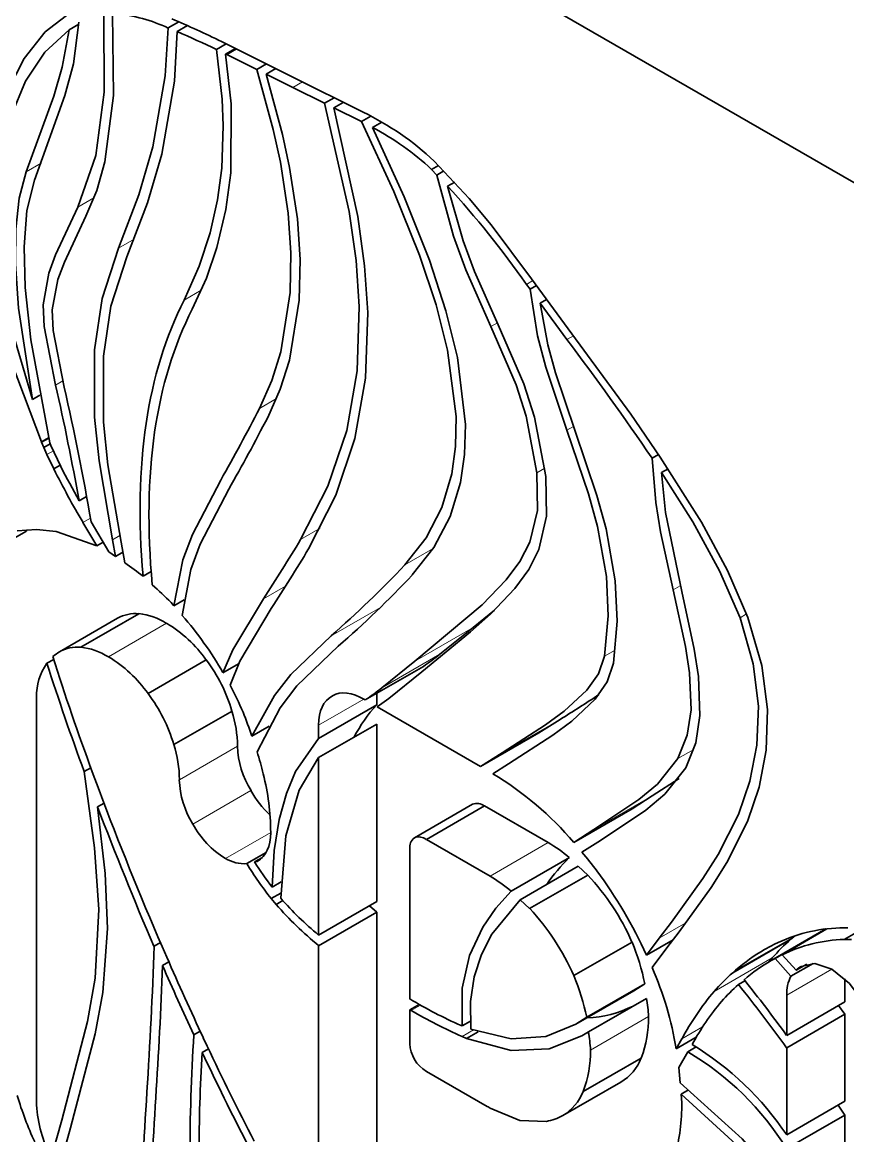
# Model space of a CAD drawing. Extents: x 291 to 834, y 188 to 661.
# Drawn here: x 697.22 to 702.24, y 633.16 to 639.94 of the extents above; entities that cross this region are included whole.
import ezdxf

# ---------------------------------------------------------------- set-up
doc = ezdxf.new("R2010")
doc.units = 0

msp = doc.modelspace()

# ---------------------------------------------------------------- linework, layer by layer
at = {"color": 7, "lineweight": 35}
msp.add_line((720.6531, 628.3508), (674.1538, 655.1972), dxfattribs=at)
at = {"color": 7, "lineweight": 35, "ltscale": 0.0017}
msp.add_line((697.5041, 639.8895), (697.563, 639.9235), dxfattribs=at)
at = {"color": 7, "lineweight": 35, "ltscale": 0.001861}
msp.add_line((698.1078, 639.9013), (698.1722, 639.9385), dxfattribs=at)
at = {"color": 7, "lineweight": 35, "ltscale": 0.001803}
msp.add_line((698.1626, 639.879), (698.225, 639.9151), dxfattribs=at)
at = {"color": 7, "lineweight": 35, "ltscale": 0.000537096}
msp.add_line((698.4515, 639.8089), (698.4321, 639.8182), dxfattribs=at)
at = {"color": 7, "lineweight": 35, "ltscale": 0.001712}
msp.add_line((698.4014, 639.7697), (698.4608, 639.804), dxfattribs=at)
at = {"color": 7, "lineweight": 35, "ltscale": 0.000120428}
msp.add_line((698.4557, 639.8064), (698.4513, 639.8082), dxfattribs=at)
at = {"color": 7, "lineweight": 35, "ltscale": 0.01135}
msp.add_line((698.8621, 639.6039), (698.4557, 639.8064), dxfattribs=at)
at = {"color": 7, "lineweight": 35, "ltscale": 0.001727}
msp.add_line((698.4562, 639.7423), (698.516, 639.7769), dxfattribs=at)
at = {"color": 7, "lineweight": 35, "ltscale": 0.001697}
msp.add_line((698.4633, 639.7399), (698.5221, 639.7739), dxfattribs=at)
at = {"color": 7, "lineweight": 35, "ltscale": 0.000188185}
msp.add_line((698.4562, 639.7423), (698.4633, 639.7399), dxfattribs=at)
at = {"color": 7, "lineweight": 35, "ltscale": 0.005094}
msp.add_line((698.4633, 639.7399), (698.6456, 639.6489), dxfattribs=at)
at = {"color": 7, "lineweight": 35, "ltscale": 0.00171}
msp.add_line((698.6456, 639.6489), (698.7049, 639.6831), dxfattribs=at)
at = {"color": 7, "lineweight": 35, "ltscale": 0.001706}
msp.add_line((698.7028, 639.6204), (698.7618, 639.6545), dxfattribs=at)
at = {"color": 7, "lineweight": 35, "ltscale": 0.004547}
msp.add_line((698.7028, 639.6204), (698.8655, 639.5392), dxfattribs=at)
at = {"color": 7, "lineweight": 35, "ltscale": 0.012052}
msp.add_line((699.2935, 639.3889), (698.8621, 639.6039), dxfattribs=at)
at = {"color": 7, "lineweight": 13, "ltscale": 0.001678}
msp.add_line((698.8655, 639.5392), (698.9236, 639.5728), dxfattribs=at)
at = {"color": 7, "lineweight": 35, "ltscale": 0.005392}
msp.add_line((698.8655, 639.5392), (699.0585, 639.443), dxfattribs=at)
at = {"color": 7, "lineweight": 35, "ltscale": 0.001662}
msp.add_line((699.0585, 639.443), (699.1161, 639.4762), dxfattribs=at)
at = {"color": 7, "lineweight": 35, "ltscale": 0.001668}
msp.add_line((699.1144, 639.4151), (699.1722, 639.4484), dxfattribs=at)
at = {"color": 7, "lineweight": 35, "ltscale": 0.004713}
msp.add_line((699.1144, 639.4151), (699.2831, 639.331), dxfattribs=at)
at = {"color": 7, "lineweight": 35, "ltscale": 0.001665}
msp.add_line((699.2831, 639.331), (699.3408, 639.3643), dxfattribs=at)
at = {"color": 7, "lineweight": 35, "ltscale": 0.001622}
msp.add_line((699.3495, 639.296), (699.4058, 639.3284), dxfattribs=at)
at = {"color": 7, "lineweight": 13, "ltscale": 0.002617}
msp.add_line((697.2433, 639.0248), (697.334, 639.0772), dxfattribs=at)
at = {"color": 7, "lineweight": 35, "ltscale": 0.001216}
msp.add_line((699.7084, 639.0402), (699.7505, 639.0645), dxfattribs=at)
at = {"color": 7, "lineweight": 35, "ltscale": 0.001186}
for p, q in [((699.7084, 639.0402), (699.7413, 639.006)), ((697.4139, 637.3167), (697.3936, 637.3596))]:
    msp.add_line(p, q, dxfattribs=at)
at = {"color": 7, "lineweight": 35, "ltscale": 0.001256}
msp.add_line((699.7413, 639.006), (699.7848, 639.0311), dxfattribs=at)
at = {"color": 7, "lineweight": 35, "ltscale": 0.001246}
msp.add_line((699.8065, 638.938), (699.8497, 638.9629), dxfattribs=at)
at = {"color": 7, "lineweight": 13, "ltscale": 0.002833}
msp.add_line((697.5576, 638.8097), (697.6557, 638.8663), dxfattribs=at)
at = {"color": 7, "lineweight": 13, "ltscale": 0.002747}
msp.add_line((697.8043, 638.5601), (697.8995, 638.615), dxfattribs=at)
at = {"color": 7, "lineweight": 13, "ltscale": 0.001127}
msp.add_line((700.2867, 638.3406), (700.3257, 638.3632), dxfattribs=at)
at = {"color": 7, "lineweight": 35, "ltscale": 0.000915885}
msp.add_line((700.2867, 638.3406), (700.3083, 638.3111), dxfattribs=at)
at = {"color": 7, "lineweight": 35, "ltscale": 0.00112}
for p, q in [((700.3083, 638.3111), (700.3472, 638.3335)), ((701.1083, 637.1965), (701.1472, 637.2189))]:
    msp.add_line(p, q, dxfattribs=at)
at = {"color": 7, "lineweight": 35, "ltscale": 0.010345}
msp.add_line((700.5627, 638.0405), (700.3179, 638.3741), dxfattribs=at)
at = {"color": 7, "lineweight": 13, "ltscale": 0.003014}
msp.add_line((698.2043, 638.2444), (698.3088, 638.3047), dxfattribs=at)
at = {"color": 7, "lineweight": 35, "ltscale": 0.001112}
msp.add_line((700.3702, 638.2269), (700.4087, 638.2491), dxfattribs=at)
at = {"color": 7, "lineweight": 35, "ltscale": 0.006857}
msp.add_line((700.3702, 638.2269), (700.5325, 638.0057), dxfattribs=at)
at = {"color": 7, "lineweight": 13, "ltscale": 0.001124}
msp.add_line((700.0706, 638.0833), (700.1096, 638.1057), dxfattribs=at)
at = {"color": 7, "lineweight": 13, "ltscale": 0.001135}
msp.add_line((700.5325, 638.0057), (700.5718, 638.0284), dxfattribs=at)
at = {"color": 7, "lineweight": 13, "ltscale": 0.001263}
msp.add_line((697.4226, 637.7278), (697.4664, 637.7531), dxfattribs=at)
at = {"color": 7, "lineweight": 35, "ltscale": 0.001285}
msp.add_line((697.283, 637.64), (697.3275, 637.6657), dxfattribs=at)
at = {"color": 7, "lineweight": 13, "ltscale": 0.002962}
msp.add_line((698.6628, 637.5859), (698.7654, 637.6452), dxfattribs=at)
at = {"color": 7, "lineweight": 13, "ltscale": 0.001165}
msp.add_line((700.5327, 637.4526), (700.5731, 637.4759), dxfattribs=at)
at = {"color": 7, "lineweight": 35, "ltscale": 0.001268}
msp.add_line((697.3365, 637.3815), (697.3804, 637.4068), dxfattribs=at)
at = {"color": 7, "lineweight": 35, "ltscale": 4.19825e-05}
msp.add_line((697.3365, 637.3815), (697.337, 637.3799), dxfattribs=at)
at = {"color": 7, "lineweight": 35, "ltscale": 0.001263}
msp.add_line((697.337, 637.3799), (697.3808, 637.4052), dxfattribs=at)
at = {"color": 7, "lineweight": 35, "ltscale": 0.000878665}
msp.add_line((697.337, 637.3799), (697.35, 637.3472), dxfattribs=at)
at = {"color": 7, "lineweight": 35, "ltscale": 0.000431543}
msp.add_line((697.3936, 637.3596), (697.3873, 637.3757), dxfattribs=at)
at = {"color": 7, "lineweight": 35, "ltscale": 0.00114}
msp.add_line((697.35, 637.3472), (697.3895, 637.3701), dxfattribs=at)
at = {"color": 7, "lineweight": 35, "ltscale": 0.001173}
msp.add_line((697.35, 637.3472), (697.37, 637.3047), dxfattribs=at)
at = {"color": 7, "lineweight": 13, "ltscale": 0.001125}
msp.add_line((697.37, 637.3047), (697.4089, 637.3273), dxfattribs=at)
at = {"color": 7, "lineweight": 35, "ltscale": 0.002323}
msp.add_line((697.4543, 637.233), (697.4139, 637.3167), dxfattribs=at)
at = {"color": 7, "lineweight": 35, "ltscale": 0.001139}
msp.add_line((701.0505, 637.2824), (701.09, 637.3052), dxfattribs=at)
at = {"color": 7, "lineweight": 35, "ltscale": 0.002428}
msp.add_line((697.37, 637.3047), (697.4122, 637.2173), dxfattribs=at)
at = {"color": 7, "lineweight": 35, "ltscale": 0.001119}
msp.add_line((697.4122, 637.2173), (697.4509, 637.2397), dxfattribs=at)
at = {"color": 7, "lineweight": 13, "ltscale": 0.00138}
msp.add_line((700.35, 637.1945), (700.3978, 637.2221), dxfattribs=at)
at = {"color": 7, "lineweight": 35, "ltscale": 0.001324}
msp.add_line((697.5652, 637.024), (697.6111, 637.0505), dxfattribs=at)
at = {"color": 7, "lineweight": 13, "ltscale": 0.001307}
msp.add_line((697.5892, 636.891), (697.6345, 636.9171), dxfattribs=at)
at = {"color": 7, "lineweight": 35, "ltscale": 0.010207}
for p, q in [((696.8885, 636.6333), (697.2421, 636.8375)), ((697.446, 636.1043), (697.7996, 636.3085)), ((697.985, 635.8504), (698.3386, 636.0546)), ((699.3062, 635.8116), (699.6597, 636.0157)), ((700.1935, 634.6477), (700.5471, 634.8519)), ((700.2482, 634.596), (700.6018, 634.8002)), ((700.3057, 634.5418), (700.6592, 634.746)), ((700.5865, 633.8375), (700.9401, 634.0417)), ((701.8689, 633.7703), (702.2225, 633.9745)), ((701.8689, 633.6943), (702.2225, 633.8985))]:
    msp.add_line(p, q, dxfattribs=at)
at = {"color": 7, "lineweight": 35, "ltscale": 0.000304293}
msp.add_line((697.2489, 636.8475), (697.2421, 636.8375), dxfattribs=at)
at = {"color": 7, "lineweight": 35, "ltscale": 0.00411}
msp.add_line((697.5892, 636.891), (697.6731, 636.7496), dxfattribs=at)
at = {"color": 7, "lineweight": 35, "ltscale": 0.005315}
msp.add_line((697.7466, 636.7128), (697.6382, 636.8957), dxfattribs=at)
at = {"color": 7, "lineweight": 13, "ltscale": 0.003437}
msp.add_line((698.913, 636.7875), (699.032, 636.8562), dxfattribs=at)
at = {"color": 7, "lineweight": 35, "ltscale": 0.001108}
for p, q in [((697.6731, 636.7496), (697.7115, 636.7717)), ((698.3135, 633.6668), (698.3519, 633.689))]:
    msp.add_line(p, q, dxfattribs=at)
at = {"color": 7, "lineweight": 13, "ltscale": 0.001298}
msp.add_line((697.7681, 636.7869), (697.813, 636.8129), dxfattribs=at)
at = {"color": 7, "lineweight": 35, "ltscale": 0.002581}
msp.add_line((697.7681, 636.7869), (697.7862, 636.6853), dxfattribs=at)
at = {"color": 7, "lineweight": 35, "ltscale": 0.003193}
msp.add_line((697.8434, 636.6456), (697.8209, 636.7713), dxfattribs=at)
at = {"color": 7, "lineweight": 35, "ltscale": 0.001205}
msp.add_line((697.7862, 636.6853), (697.7466, 636.7128), dxfattribs=at)
at = {"color": 7, "lineweight": 35, "ltscale": 0.001315}
msp.add_line((697.7862, 636.6853), (697.8317, 636.7116), dxfattribs=at)
at = {"color": 7, "lineweight": 13, "ltscale": 0.004954}
msp.add_line((699.5471, 636.6335), (699.7188, 636.7325), dxfattribs=at)
at = {"color": 7, "lineweight": 35, "ltscale": 0.001425}
msp.add_line((697.9543, 636.5644), (698.0037, 636.5929), dxfattribs=at)
at = {"color": 7, "lineweight": 13, "ltscale": 0.003887}
msp.add_line((698.6865, 636.4266), (698.8211, 636.5043), dxfattribs=at)
at = {"color": 7, "lineweight": 13, "ltscale": 0.001235}
msp.add_line((701.1788, 636.4821), (701.2216, 636.5068), dxfattribs=at)
at = {"color": 7, "lineweight": 35, "ltscale": 0.000631589}
msp.add_line((698.1418, 636.3848), (698.1252, 636.4039), dxfattribs=at)
at = {"color": 7, "lineweight": 35, "ltscale": 0.001838}
for p, q in [((698.1418, 636.3848), (698.2054, 636.4216)), ((702.1823, 633.3463), (702.2225, 633.2848))]:
    msp.add_line(p, q, dxfattribs=at)
at = {"color": 7, "lineweight": 13, "ltscale": 0.008636}
msp.add_line((699.0989, 636.2021), (699.398, 636.3748), dxfattribs=at)
at = {"color": 7, "lineweight": 35, "ltscale": 0.004187}
msp.add_line((700.092, 636.3571), (699.9615, 636.2521), dxfattribs=at)
at = {"color": 7, "lineweight": 35, "ltscale": 0.010206}
for p, q in [((697.5757, 636.132), (697.9293, 636.3362)), ((698.142, 635.5397), (698.4955, 635.7438)), ((700.0077, 635.4066), (700.3613, 635.6107)), ((699.6049, 634.9723), (699.9585, 635.1764)), ((699.6778, 634.9626), (700.0314, 635.1667)), ((699.0219, 634.316), (699.3754, 634.5202)), ((700.5749, 634.1339), (700.9284, 634.3381)), ((700.6526, 633.8801), (701.0061, 634.0842)), ((700.6628, 633.7914), (701.0164, 633.9955)), ((700.507, 633.2823), (700.8606, 633.4864)), ((701.8689, 633.1652), (702.2225, 633.3693)), ((701.8689, 633.0807), (702.2225, 633.2848))]:
    msp.add_line(p, q, dxfattribs=at)
at = {"color": 7, "lineweight": 13, "ltscale": 0.001156}
msp.add_line((701.5851, 636.3116), (701.6251, 636.3348), dxfattribs=at)
at = {"color": 7, "lineweight": 13, "ltscale": 0.010205}
for p, q in [((697.744, 636.0737), (698.0975, 636.2778)), ((699.4066, 635.8854), (699.7601, 636.0895))]:
    msp.add_line(p, q, dxfattribs=at)
at = {"color": 7, "lineweight": 13, "ltscale": 0.010206}
for p, q in [((699.608, 636.048), (699.9615, 636.2521)), ((700.1378, 635.4889), (700.4914, 635.693)), ((698.1757, 635.326), (698.5293, 635.5301)), ((698.257, 635.0557), (698.6105, 635.2599)), ((700.6967, 635.0231), (701.0502, 635.2272)), ((700.0646, 634.7393), (700.4182, 634.9434)), ((701.5583, 634.1667), (701.9119, 634.3708))]:
    msp.add_line(p, q, dxfattribs=at)
at = {"color": 7, "lineweight": 35, "ltscale": 0.006473}
msp.add_line((699.9615, 636.2521), (699.7601, 636.0895), dxfattribs=at)
at = {"color": 7, "lineweight": 13, "ltscale": 0.001864}
msp.add_line((700.7615, 636.0776), (700.826, 636.1149), dxfattribs=at)
at = {"color": 7, "lineweight": 35, "ltscale": 0.001191}
msp.add_line((697.3698, 636.0347), (697.4111, 636.0585), dxfattribs=at)
at = {"color": 7, "lineweight": 35, "ltscale": 0.002724}
msp.add_line((698.4406, 635.9775), (698.5349, 636.032), dxfattribs=at)
at = {"color": 7, "lineweight": 35, "ltscale": 0.006471}
msp.add_line((699.608, 636.048), (699.4066, 635.8854), dxfattribs=at)
at = {"color": 7, "lineweight": 35, "ltscale": 0.006467}
msp.add_line((699.4484, 635.821), (699.6497, 635.9835), dxfattribs=at)
at = {"color": 7, "lineweight": 35, "ltscale": 0.061501}
msp.add_line((697.3066, 633.3677), (697.3066, 635.8278), dxfattribs=at)
at = {"color": 7, "lineweight": 13, "ltscale": 0.007931}
for p, q in [((699.0219, 635.6585), (699.2966, 635.8171)), ((701.8689, 634.0148), (702.1436, 634.1734))]:
    msp.add_line(p, q, dxfattribs=at)
at = {"color": 7, "lineweight": 35, "ltscale": 0.001749}
msp.add_line((699.3754, 635.8516), (699.3754, 635.7817), dxfattribs=at)
at = {"color": 7, "lineweight": 35, "ltscale": 0.002164}
msp.add_line((699.3787, 635.7698), (699.4484, 635.821), dxfattribs=at)
at = {"color": 7, "lineweight": 35, "ltscale": 0.010205}
for p, q in [((699.0219, 635.5776), (699.3754, 635.7817)), ((699.0219, 635.4606), (699.3754, 635.6647)), ((700.575, 634.9449), (700.9285, 635.149)), ((699.0219, 634.3802), (699.3754, 634.5843)), ((701.5405, 634.1514), (701.894, 634.3555)), ((700.6309, 633.4283), (700.9844, 633.6324))]:
    msp.add_line(p, q, dxfattribs=at)
at = {"color": 7, "lineweight": 35, "ltscale": 0.000116207}
msp.add_line((699.3062, 635.8116), (699.3021, 635.8139), dxfattribs=at)
at = {"color": 7, "lineweight": 35, "ltscale": 0.018158}
msp.add_line((700.0077, 635.4066), (699.3787, 635.7698), dxfattribs=at)
at = {"color": 7, "lineweight": 35, "ltscale": 0.003849}
for p, q in [((700.4914, 635.693), (700.3613, 635.6107)), ((700.1378, 635.4889), (700.0077, 635.4066))]:
    msp.add_line(p, q, dxfattribs=at)
at = {"color": 7, "lineweight": 35, "ltscale": 0.003037}
msp.add_line((698.6167, 635.5918), (698.7219, 635.6525), dxfattribs=at)
at = {"color": 7, "lineweight": 35, "ltscale": 0.002023}
msp.add_line((699.0219, 635.6585), (699.0219, 635.5776), dxfattribs=at)
at = {"color": 7, "lineweight": 35, "ltscale": 0.027011}
for p, q in [((699.3754, 635.6647), (699.3754, 634.5843)), ((699.0219, 635.4606), (699.0219, 634.3802))]:
    msp.add_line(p, q, dxfattribs=at)
at = {"color": 7, "lineweight": 13, "ltscale": 0.002798}
msp.add_line((701.207, 635.4543), (701.304, 635.5103), dxfattribs=at)
at = {"color": 7, "lineweight": 35, "ltscale": 0.002818}
msp.add_line((700.0818, 635.3624), (700.1771, 635.4227), dxfattribs=at)
at = {"color": 7, "lineweight": 35, "ltscale": 0.001158}
msp.add_line((697.5963, 635.3758), (697.6364, 635.399), dxfattribs=at)
at = {"color": 7, "lineweight": 35, "ltscale": 0.002993}
msp.add_line((697.687, 635.2626), (697.6453, 635.3748), dxfattribs=at)
at = {"color": 7, "lineweight": 35, "ltscale": 0.004879}
msp.add_line((701.2143, 635.3329), (701.0502, 635.2272), dxfattribs=at)
at = {"color": 7, "lineweight": 35, "ltscale": 0.003616}
msp.add_line((701.0502, 635.2272), (700.9285, 635.149), dxfattribs=at)
at = {"color": 7, "lineweight": 35, "ltscale": 0.001127}
msp.add_line((697.678, 635.1601), (697.717, 635.1826), dxfattribs=at)
at = {"color": 7, "lineweight": 35, "ltscale": 0.011167}
for p, q in [((700.0314, 635.1667), (700.4182, 634.9434)), ((699.6778, 634.9626), (700.0646, 634.7393))]:
    msp.add_line(p, q, dxfattribs=at)
at = {"color": 7, "lineweight": 13, "ltscale": 0.007929}
msp.add_line((698.456, 634.8469), (698.7307, 635.0055), dxfattribs=at)
at = {"color": 7, "lineweight": 35, "ltscale": 0.003614}
msp.add_line((700.6967, 635.0231), (700.575, 634.9449), dxfattribs=at)
at = {"color": 7, "lineweight": 35, "ltscale": 0.003341}
msp.add_line((700.6237, 634.8847), (700.7361, 634.9568), dxfattribs=at)
at = {"color": 7, "lineweight": 35, "ltscale": 0.003409}
msp.add_line((698.5855, 634.8156), (698.7036, 634.8837), dxfattribs=at)
at = {"color": 7, "lineweight": 35, "ltscale": 0.022826}
msp.add_line((699.5769, 633.9913), (699.5769, 634.9044), dxfattribs=at)
at = {"color": 7, "lineweight": 35, "ltscale": 0.001385}
msp.add_line((698.6327, 634.8256), (698.6807, 634.8533), dxfattribs=at)
at = {"color": 7, "lineweight": 35, "ltscale": 0.000427674}
msp.add_line((698.6327, 634.8256), (698.6494, 634.8292), dxfattribs=at)
at = {"color": 7, "lineweight": 35, "ltscale": 0.001974}
for p, q in [((700.6018, 634.8002), (700.6592, 634.746)), ((700.2482, 634.596), (700.3057, 634.5418))]:
    msp.add_line(p, q, dxfattribs=at)
at = {"color": 7, "lineweight": 35, "ltscale": 0.001581}
msp.add_line((698.7396, 634.6727), (698.7943, 634.7043), dxfattribs=at)
at = {"color": 7, "lineweight": 35, "ltscale": 0.001688}
msp.add_line((698.7342, 634.6028), (698.7927, 634.6366), dxfattribs=at)
at = {"color": 7, "lineweight": 35, "ltscale": 0.001161}
msp.add_line((698.7342, 634.6028), (698.7639, 634.5671), dxfattribs=at)
at = {"color": 7, "lineweight": 35, "ltscale": 0.001182}
msp.add_line((698.7639, 634.5671), (698.8049, 634.5908), dxfattribs=at)
at = {"color": 7, "lineweight": 35, "ltscale": 0.001469}
for p, q in [((699.3309, 634.5586), (699.3754, 634.5202)), ((701.2675, 633.6708), (701.3184, 633.7001))]:
    msp.add_line(p, q, dxfattribs=at)
at = {"color": 7, "lineweight": 35, "ltscale": 0.032576}
msp.add_line((699.3754, 634.5202), (699.3754, 633.2172), dxfattribs=at)
at = {"color": 7, "lineweight": 35, "ltscale": 0.003064}
msp.add_line((701.1675, 634.4601), (701.094, 634.3621), dxfattribs=at)
at = {"color": 7, "lineweight": 13, "ltscale": 0.004646}
msp.add_line((701.094, 634.3621), (701.2549, 634.455), dxfattribs=at)
at = {"color": 7, "lineweight": 35, "ltscale": 0.003058}
msp.add_line((701.1405, 634.3029), (701.2141, 634.4006), dxfattribs=at)
at = {"color": 7, "lineweight": 35, "ltscale": 0.009612}
msp.add_line((701.7746, 634.2256), (702.1075, 634.4178), dxfattribs=at)
at = {"color": 7, "lineweight": 35, "ltscale": 0.008958}
msp.add_line((701.7981, 634.2388), (702.1084, 634.418), dxfattribs=at)
at = {"color": 7, "lineweight": 35, "ltscale": 0.007892}
msp.add_line((701.8407, 634.2607), (702.1141, 634.4186), dxfattribs=at)
at = {"color": 7, "lineweight": 35, "ltscale": 0.001176}
msp.add_line((702.2402, 634.4238), (702.1931, 634.4241), dxfattribs=at)
at = {"color": 7, "lineweight": 35, "ltscale": 0.003256}
msp.add_line((702.2192, 634.3538), (702.332, 634.4189), dxfattribs=at)
at = {"color": 7, "lineweight": 35, "ltscale": 0.00113}
msp.add_line((698.0211, 634.3124), (698.0602, 634.3351), dxfattribs=at)
at = {"color": 7, "lineweight": 35, "ltscale": 0.003234}
msp.add_line((701.094, 634.3621), (701.0159, 634.2589), dxfattribs=at)
at = {"color": 7, "lineweight": 35, "ltscale": 0.004673}
msp.add_line((701.0159, 634.2589), (701.1778, 634.3524), dxfattribs=at)
at = {"color": 7, "lineweight": 35, "ltscale": 0.000618252}
msp.add_line((701.7941, 634.3246), (701.772, 634.3137), dxfattribs=at)
at = {"color": 7, "lineweight": 35, "ltscale": 0.000587543}
msp.add_line((701.9119, 634.3708), (701.894, 634.3555), dxfattribs=at)
at = {"color": 7, "lineweight": 35, "ltscale": 0.000179575}
msp.add_line((701.9173, 634.3755), (701.9119, 634.3708), dxfattribs=at)
at = {"color": 7, "lineweight": 35, "ltscale": 0.001122}
msp.add_line((702.2192, 634.3538), (702.264, 634.3535), dxfattribs=at)
at = {"color": 7, "lineweight": 35, "ltscale": 0.001778}
msp.add_line((698.0989, 634.2457), (698.0706, 634.311), dxfattribs=at)
at = {"color": 7, "lineweight": 35, "ltscale": 0.032574}
msp.add_line((699.0219, 634.316), (699.0219, 633.0131), dxfattribs=at)
at = {"color": 7, "lineweight": 35, "ltscale": 0.003738}
msp.add_line((701.0504, 634.1836), (701.1405, 634.3029), dxfattribs=at)
at = {"color": 7, "lineweight": 35, "ltscale": 0.001065}
msp.add_line((701.772, 634.3137), (701.7346, 634.2932), dxfattribs=at)
at = {"color": 7, "lineweight": 35, "ltscale": 0.003185}
msp.add_line((701.9258, 634.166), (701.8407, 634.2607), dxfattribs=at)
at = {"color": 7, "lineweight": 35, "ltscale": 0.001118}
msp.add_line((698.0723, 634.1954), (698.1111, 634.2178), dxfattribs=at)
at = {"color": 7, "lineweight": 13, "ltscale": 0.010207}
for p, q in [((701.4275, 634.0374), (701.7811, 634.2416)), ((700.6757, 633.6808), (701.0293, 633.8849))]:
    msp.add_line(p, q, dxfattribs=at)
at = {"color": 7, "lineweight": 35, "ltscale": 0.000805181}
msp.add_line((701.7811, 634.2416), (701.7601, 634.2171), dxfattribs=at)
at = {"color": 7, "lineweight": 35, "ltscale": 0.000673604}
msp.add_line((701.7746, 634.2256), (701.7981, 634.2388), dxfattribs=at)
at = {"color": 7, "lineweight": 35, "ltscale": 0.003624}
msp.add_line((701.7981, 634.2388), (701.895, 634.1309), dxfattribs=at)
at = {"color": 7, "lineweight": 35, "ltscale": 0.003871}
msp.add_line((701.895, 634.1309), (702.0291, 634.2083), dxfattribs=at)
at = {"color": 7, "lineweight": 35, "ltscale": 0.001885}
msp.add_line((701.9258, 634.166), (701.9911, 634.2037), dxfattribs=at)
at = {"color": 7, "lineweight": 35, "ltscale": 0.000586386}
msp.add_line((701.5583, 634.1667), (701.5405, 634.1514), dxfattribs=at)
at = {"color": 7, "lineweight": 35, "ltscale": 0.001963}
msp.add_line((701.0061, 634.0842), (700.9401, 634.0417), dxfattribs=at)
at = {"color": 7, "lineweight": 35, "ltscale": 0.001147}
msp.add_line((701.5754, 634.08), (701.6152, 634.1029), dxfattribs=at)
at = {"color": 7, "lineweight": 35, "ltscale": 0.003503}
msp.add_line((702.2225, 634.1146), (702.2225, 633.9745), dxfattribs=at)
at = {"color": 7, "lineweight": 35, "ltscale": 0.006111}
msp.add_line((701.8689, 634.0148), (701.8689, 633.7703), dxfattribs=at)
at = {"color": 7, "lineweight": 35, "ltscale": 0.005168}
msp.add_line((699.5769, 633.7196), (699.5773, 633.9263), dxfattribs=at)
at = {"color": 7, "lineweight": 13, "ltscale": 0.001626}
msp.add_line((699.5773, 633.9263), (699.6337, 633.9589), dxfattribs=at)
at = {"color": 7, "lineweight": 35, "ltscale": 0.001626}
msp.add_line((699.5773, 633.9263), (699.6337, 633.9589), dxfattribs=at)
at = {"color": 7, "lineweight": 35, "ltscale": 0.000235015}
msp.add_line((699.5773, 633.9263), (699.5853, 633.9214), dxfattribs=at)
at = {"color": 7, "lineweight": 13, "ltscale": 0.001639}
msp.add_line((699.5853, 633.9214), (699.6421, 633.9542), dxfattribs=at)
at = {"color": 7, "lineweight": 35, "ltscale": 0.001655}
msp.add_line((702.1835, 633.952), (702.2225, 633.8985), dxfattribs=at)
at = {"color": 7, "lineweight": 35, "ltscale": 0.001467}
msp.add_line((699.8947, 633.8273), (699.9455, 633.8566), dxfattribs=at)
at = {"color": 7, "lineweight": 35, "ltscale": 0.001964}
msp.add_line((700.6526, 633.8801), (700.5865, 633.8375), dxfattribs=at)
at = {"color": 7, "lineweight": 35, "ltscale": 0.013231}
msp.add_line((702.2225, 633.8985), (702.2225, 633.3693), dxfattribs=at)
at = {"color": 7, "lineweight": 35, "ltscale": 0.001113}
msp.add_line((698.2634, 633.7731), (698.302, 633.7953), dxfattribs=at)
at = {"color": 7, "lineweight": 35, "ltscale": 0.000170905}
msp.add_line((699.8947, 633.8273), (699.8884, 633.83), dxfattribs=at)
at = {"color": 7, "lineweight": 13, "ltscale": 0.001964}
msp.add_line((699.8952, 633.7636), (699.9633, 633.8029), dxfattribs=at)
at = {"color": 7, "lineweight": 35, "ltscale": 0.002034}
msp.add_line((699.9222, 633.752), (699.9927, 633.7926), dxfattribs=at)
at = {"color": 7, "lineweight": 35, "ltscale": 0.001152}
msp.add_line((700.6236, 633.7672), (700.6628, 633.7914), dxfattribs=at)
at = {"color": 7, "lineweight": 13, "ltscale": 0.003666}
msp.add_line((701.2309, 633.7483), (701.3579, 633.8216), dxfattribs=at)
at = {"color": 7, "lineweight": 35, "ltscale": 0.001388}
msp.add_line((698.3447, 633.7042), (698.321, 633.7545), dxfattribs=at)
at = {"color": 7, "lineweight": 35, "ltscale": 0.000736116}
msp.add_line((699.8952, 633.7636), (699.9222, 633.752), dxfattribs=at)
at = {"color": 7, "lineweight": 35, "ltscale": 0.00352}
msp.add_line((701.1971, 633.6884), (701.3191, 633.7588), dxfattribs=at)
at = {"color": 7, "lineweight": 35, "ltscale": 0.001718}
msp.add_line((701.2309, 633.7483), (701.1971, 633.6884), dxfattribs=at)
at = {"color": 7, "lineweight": 35, "ltscale": 0.002748}
msp.add_line((701.2135, 633.575), (701.2675, 633.6708), dxfattribs=at)
at = {"color": 7, "lineweight": 35, "ltscale": 0.013229}
msp.add_line((701.8689, 633.6943), (701.8689, 633.1652), dxfattribs=at)
at = {"color": 7, "lineweight": 35, "ltscale": 0.010682}
msp.add_line((700.0479, 633.3377), (699.6778, 633.5513), dxfattribs=at)
at = {"color": 7, "lineweight": 35, "ltscale": 0.002344}
msp.add_line((701.221, 633.4816), (701.2135, 633.575), dxfattribs=at)
at = {"color": 7, "lineweight": 35, "ltscale": 0.00132}
msp.add_line((701.2266, 633.4127), (701.2723, 633.4391), dxfattribs=at)
at = {"color": 7, "lineweight": 35, "ltscale": 0.001313}
msp.add_line((701.2308, 633.3604), (701.2266, 633.4127), dxfattribs=at)
at = {"color": 7, "lineweight": 35, "ltscale": 0.000160689}
msp.add_line((700.0534, 633.3345), (700.0479, 633.3377), dxfattribs=at)
at = {"color": 7, "lineweight": 35, "ltscale": 0.000162009}
for p, q in [((700.059, 633.3312), (700.0534, 633.3345)), ((700.0646, 633.328), (700.059, 633.3312))]:
    msp.add_line(p, q, dxfattribs=at)
at = {"color": 7, "lineweight": 35, "ltscale": 0.005972}
msp.add_line((697.4601, 633.2548), (697.3956, 633.0248), dxfattribs=at)
at = {"color": 7, "lineweight": 35, "ltscale": 0.006415}
msp.add_line((702.2225, 633.2848), (702.2225, 633.0282), dxfattribs=at)
at = {"color": 7, "lineweight": 35, "ltscale": 0.006825}
msp.add_line((697.439, 632.9446), (697.5125, 633.2075), dxfattribs=at)
at = {"color": 7, "lineweight": 35, "ltscale": 0.015074}
msp.add_line((699.3754, 633.2172), (699.3754, 632.6142), dxfattribs=at)
at = {"color": 7, "lineweight": 35}
for points in [[(697.5157, 639.9979), (697.359, 639.877), (697.2309, 639.7161), (697.1318, 639.5197), (697.0765, 639.3519), (697.0378, 639.1688), (697.0104, 638.764), (697.0504, 638.3208), (697.1588, 637.8548), (697.3365, 637.3815)], [(697.7151, 639.983), (697.7187, 639.5099), (697.6673, 639.1244), (697.5576, 638.8097)], [(697.6073, 638.7557), (697.6726, 638.9124), (697.722, 639.0853), (697.7747, 639.4899), (697.7682, 639.9884)], [(697.283, 637.64), (697.1431, 638.1146), (697.0753, 638.5714), (697.0784, 638.9939), (697.1063, 639.1871), (697.1516, 639.3654), (697.2388, 639.5767), (697.3564, 639.7529), (697.5041, 639.8895)], [(697.5041, 639.8895), (697.463, 639.663), (697.4113, 639.4866), (697.2433, 639.0248)], [(697.2945, 638.9739), (697.4794, 639.4897), (697.5311, 639.683), (697.5634, 639.9362)], [(698.1078, 639.9013), (698.0899, 639.6087), (698.0146, 639.1777), (697.9294, 638.8857), (697.8043, 638.5601)], [(697.855, 638.5077), (697.9816, 638.8375), (698.0679, 639.1334), (698.1448, 639.5778), (698.1626, 639.879)], [(698.4014, 639.7697), (698.4352, 639.4684), (698.4421, 639.3056), (698.4331, 639.0486), (698.4079, 638.8544), (698.3635, 638.6548), (698.2967, 638.4511), (698.2043, 638.2444)], [(698.254, 638.1896), (698.3395, 638.3781), (698.4039, 638.5643), (698.4587, 638.7957), (698.4883, 639.0202), (698.4897, 639.4401), (698.4562, 639.7423)], [(698.6456, 639.6489), (698.7462, 639.2839), (698.7896, 639.0851), (698.8374, 638.7734), (698.8541, 638.533), (698.8493, 638.2906), (698.7925, 637.931), (698.7377, 637.7559), (698.6628, 637.5859)], [(698.7125, 637.5311), (698.7885, 637.7031), (698.8443, 637.8801), (698.9031, 638.2437), (698.9091, 638.4922), (698.8928, 638.7389), (698.8459, 639.0519), (698.803, 639.2518), (698.7028, 639.6204)], [(699.0585, 639.443), (699.2082, 638.7837), (699.2499, 638.4852), (699.2694, 638.2049), (699.2567, 637.8137), (699.1934, 637.4517), (699.0789, 637.1119), (698.913, 636.7875)], [(698.9612, 636.731), (699.1273, 637.0571), (699.2423, 637.4018), (699.3066, 637.7705), (699.3206, 638.1686), (699.3021, 638.4531), (699.2615, 638.7546), (699.1144, 639.4151)], [(699.2831, 639.331), (699.4805, 638.9059), (699.6364, 638.5181), (699.7364, 638.2169), (699.8068, 637.9399), (699.8585, 637.5356), (699.855, 637.3547), (699.832, 637.1869), (699.7714, 636.9824), (699.6763, 636.7985), (699.5471, 636.6335)], [(699.5914, 636.5719), (699.7237, 636.7401), (699.8216, 636.9272), (699.8849, 637.1347), (699.9097, 637.3047), (699.9149, 637.4878), (699.8664, 637.8961), (699.7966, 638.1797), (699.6962, 638.4879), (699.5432, 638.8738), (699.3495, 639.296)], [(700.3179, 638.3741), (700.0714, 638.7027), (699.9385, 638.8634), (699.7254, 639.0901)], [(697.2433, 639.0248), (697.2003, 638.8649), (697.1797, 638.6765), (697.1785, 638.4665), (697.1978, 638.1964), (697.283, 637.64)], [(699.7413, 639.006), (699.8434, 638.634), (699.9183, 638.4282), (700.0706, 638.0833)], [(697.3873, 637.3757), (697.2719, 638.0035), (697.2384, 638.3218), (697.2313, 638.569), (697.2484, 638.79), (697.2945, 638.9739)], [(700.1144, 638.0953), (699.9707, 638.4194), (699.9017, 638.6057), (699.8065, 638.938)], [(697.5576, 638.8097), (697.4228, 638.5196), (697.3818, 638.4088), (697.3463, 638.2164), (697.3525, 638.0845), (697.4226, 637.7278)], [(697.4747, 637.7156), (697.407, 638.0605), (697.4013, 638.1866), (697.4365, 638.3699), (697.4764, 638.476), (697.6073, 638.7557)], [(697.8043, 638.5601), (697.7056, 638.254), (697.6595, 637.9426), (697.6598, 637.5316), (697.6867, 637.2676), (697.7681, 636.7869)], [(697.8209, 636.7713), (697.7411, 637.243), (697.7145, 637.5018), (697.7139, 637.9044), (697.7587, 638.2089), (697.855, 638.5077)], [(700.3083, 638.3111), (700.3531, 638.0267), (700.4034, 637.8374), (700.5327, 637.4526)], [(700.5812, 637.4534), (700.4639, 637.8021), (700.4169, 637.9728), (700.3702, 638.2269)], [(700.0706, 638.0833), (700.2239, 637.7302), (700.2854, 637.5381), (700.35, 637.1945)], [(700.4041, 637.1723), (700.3356, 637.5327), (700.2708, 637.7344), (700.1144, 638.0953)], [(701.6329, 636.3139), (701.5093, 636.5994), (701.3502, 636.8938), (701.1003, 637.2899), (700.9207, 637.5498), (700.5627, 638.0405)], [(700.5327, 637.4526), (700.6633, 637.0661), (700.7177, 636.8678), (700.7722, 636.5618), (700.7834, 636.324), (700.7615, 636.0776)], [(700.8151, 636.036), (700.838, 636.2913), (700.8268, 636.5371), (700.7709, 636.8525), (700.7151, 637.0565), (700.5812, 637.4534)], [(701.0505, 637.2824), (701.0724, 637.0125), (701.1018, 636.8339), (701.1788, 636.4821)], [(700.35, 637.1945), (700.3537, 636.9654), (700.3061, 636.7716), (700.246, 636.6545), (700.1632, 636.542), (700.0179, 636.3913), (699.608, 636.048)], [(699.6497, 635.9835), (699.9462, 636.226), (700.0675, 636.334), (700.2156, 636.4889), (700.2998, 636.6053), (700.3608, 636.7271), (700.4088, 636.9303), (700.4041, 637.1723)], [(701.2309, 636.4709), (701.1329, 636.9529), (701.1083, 637.1965)], [(701.1083, 637.1965), (701.2974, 636.8954), (701.4601, 636.5981), (701.5851, 636.3116)], [(698.427, 637.1497), (698.2544, 636.8191), (698.1974, 636.6637), (698.1418, 636.3848)], [(698.1927, 636.3263), (698.2455, 636.6053), (698.3014, 636.7601), (698.4757, 637.0939)], [(697.6731, 636.7496), (697.4256, 636.8357), (697.3059, 636.8487), (697.189, 636.8409)], [(698.6865, 636.4266), (698.5002, 636.1168), (698.4406, 635.9775)], [(701.1788, 636.4821), (701.2543, 636.1372), (701.2788, 635.9767), (701.2871, 635.752), (701.2633, 635.597), (701.207, 635.4543)], [(701.2562, 635.3987), (701.3158, 635.5509), (701.3409, 635.7162), (701.3323, 635.9537), (701.3071, 636.121), (701.2309, 636.4709)], [(698.4833, 635.9017), (698.5426, 636.0481), (698.7344, 636.3689)], [(701.5851, 636.3116), (701.6653, 636.0321), (701.6973, 635.7739), (701.6882, 635.5359), (701.6451, 635.3168), (701.5751, 635.1152), (701.4521, 634.8718), (701.3588, 634.7241), (701.1675, 634.4601)], [(701.2141, 634.4006), (701.4094, 634.6706), (701.5046, 634.8218), (701.6298, 635.072), (701.7007, 635.2797), (701.7438, 635.5063), (701.7517, 635.7532), (701.7172, 636.0219), (701.6329, 636.3139)], [(699.0989, 636.2021), (698.8541, 635.9671), (698.7534, 635.8392), (698.6167, 635.5918)], [(698.6476, 635.4961), (698.7877, 635.7625), (698.8905, 635.8965), (699.1415, 636.1387)], [(700.7615, 636.0776), (700.7247, 635.9709), (700.6538, 635.8706), (700.5157, 635.7428), (700.4017, 635.6592), (700.1378, 635.4889)], [(700.1771, 635.4227), (700.4463, 635.5966), (700.5627, 635.6827), (700.7039, 635.8157), (700.7767, 635.9217), (700.8151, 636.036)], [(699.0219, 635.5776), (698.8825, 635.376), (698.8261, 635.243), (698.7819, 635.0839), (698.7522, 634.895), (698.7396, 634.6727)], [(698.7925, 634.6047), (698.8232, 634.984), (698.9048, 635.2617), (699.0219, 635.4606)], [(701.207, 635.4543), (701.0826, 635.2994), (700.9688, 635.2047), (700.6967, 635.0231)], [(697.5963, 635.3758), (697.66, 634.9113), (697.6849, 634.537), (697.6635, 634.1188), (697.6176, 633.855), (697.4601, 633.2548)], [(700.7361, 634.9568), (701.0122, 635.1415), (701.1283, 635.2385), (701.2562, 635.3987)], [(697.5125, 633.2075), (697.663, 633.7797), (697.7095, 634.0311), (697.7382, 634.4199), (697.7245, 634.7556), (697.678, 635.1601)], [(700.1935, 634.6477), (700.1, 634.5442), (700.0201, 634.4296), (699.9397, 634.2567), (699.8956, 634.0573), (699.8947, 633.8273)], [(699.9488, 633.8082), (699.9464, 633.9756), (699.9687, 634.1264), (700.013, 634.2625), (700.0763, 634.3852), (700.2482, 634.596)], [(702.1437, 634.1733), (702.0403, 634.2079), (701.9563, 634.1895)], [(702.4183, 633.6976), (702.3967, 633.8335), (702.3379, 633.9683), (702.2505, 634.0867), (702.1437, 634.1733)], [(700.5865, 633.8375), (700.4034, 633.7639), (700.1927, 633.7498), (699.9488, 633.8082)], [(699.9222, 633.752), (700.1934, 633.678), (700.4247, 633.6887), (700.6236, 633.7672)], [(701.8689, 632.8241), (701.5982, 633.1413), (701.221, 633.4816)], [(701.2266, 633.4127), (701.6083, 633.0632), (701.7535, 632.8997), (701.8689, 632.7433)], [(700.4072, 633.2468), (700.2452, 633.2528), (700.0646, 633.328)]]:
    msp.add_lwpolyline(points, dxfattribs=at)
for centre, radius, start, end in [((697.6923, 639.0148), 0.978, 64.89053, 84.35171), ((695.2003, 633.1768), 7.386, 64.05155, 66.64013), ((695.3318, 633.3784), 7.0902, 64.34572, 66.46844), ((698.5421, 637.8373), 1.7234, 46.63532, 64.16058), ((698.6145, 637.8832), 1.5922, 46.60545, 62.51199), ((695.5072, 635.0023), 5.8292, 34.93317, 42.4714), ((684.5627, 626.0038), 19.9766, 34.37445, 36.92641), ((682.2642, 634.2871), 15.5439, 10.14136, 12.78848), ((683.0442, 634.4093), 14.8044, 9.66863, 12.90471), ((688.0365, 643.0529), 11.9502, 330.39755, 332.77547), ((688.0028, 643.0546), 12.0503, 330.35349, 332.71741), ((702.1598, 639.5868), 5.3062, 206.5233, 210.53295), ((701.5802, 639.2932), 4.6117, 206.53412, 209.47411), ((688.0682, 643.3495), 12.6756, 326.89641, 328.8226), ((687.8199, 643.4637), 13.0177, 326.97485, 328.85518), ((697.0609, 635.4538), 1.4255, 51.1817, 56.70791), ((694.8889, 641.0321), 6.407, 311.07672, 316.64192), ((695.0308, 640.8641), 6.2629, 311.02014, 316.73631), ((696.8924, 635.1992), 1.7238, 44.34082, 49.56979), ((697.9074, 636.1196), 0.2176, 84.23337, 119.72348), ((697.8879, 635.9536), 0.3854, 57.1239, 83.8352), ((696.5286, 634.8817), 2.2037, 29.82102, 40.9604), ((697.6909, 635.6001), 0.7908, 35.056, 59.03392), ((697.5692, 635.8928), 0.2448, 120.22637, 131.85748), ((697.5538, 635.9154), 0.2176, 84.23337, 119.72348), ((697.5344, 635.7495), 0.3854, 57.1239, 83.8352), ((698.7502, 637.3635), 1.6258, 304.01132, 308.40186), ((697.6441, 635.8391), 0.3372, 144.50861, 181.92224), ((712.709, 640.9434), 16.1055, 197.74514, 200.22384), ((711.992, 640.6757), 15.2946, 197.50561, 200.27846), ((697.3373, 635.3959), 0.7908, 35.056, 59.03392), ((697.5718, 635.4742), 0.9619, 16.265, 37.11671), ((696.4034, 634.7991), 2.3541, 23.48048, 27.92876), ((698.3967, 637.1594), 1.6258, 304.01132, 308.40186), ((697.2182, 635.2701), 0.9619, 16.265, 37.11671), ((696.2413, 642.5928), 8.1036, 301.63227, 303.61041), ((700.0376, 635.1752), 0.898, 137.51411, 152.7761), ((697.7518, 635.515), 0.7779, 1.11533, 17.10167), ((696.2592, 634.7977), 2.4875, 18.61408, 22.18639), ((697.3983, 635.3109), 0.7779, 1.11533, 17.10167), ((699.0699, 635.5482), 0.5416, 181.91278, 212.10835), ((696.4965, 634.809), 2.2581, 14.16601, 17.71312), ((697.1966, 634.9918), 1.5343, 0.51472, 13.94683), ((699.0236, 633.6165), 2.042, 40.57419, 58.77981), ((698.7164, 635.3441), 0.5416, 181.91278, 212.10835), ((716.7509, 642.3965), 20.3551, 200.51638, 203.4048), ((699.1477, 635.5612), 0.6158, 209.28735, 226.80783), ((717.2042, 642.5669), 20.8838, 200.77296, 203.28198), ((699.985, 635.1093), 0.0729, 51.06653, 111.53101), ((698.7435, 635.3171), 0.5517, 208.24687, 238.55538), ((699.65, 634.9156), 0.0731, 128.53482, 188.79442), ((699.6314, 634.9052), 0.0729, 51.06653, 111.53101), ((699.9466, 634.1444), 0.9278, 49.67786, 59.44959), ((698.8015, 633.3134), 2.4059, 37.31009, 40.77085), ((698.5699, 635.0321), 0.2172, 238.38979, 274.11097), ((700.2424, 635.8132), 1.9339, 211.05404, 218.74784), ((700.1879, 635.7991), 1.8348, 212.04633, 217.87257), ((701.3648, 634.02), 1.1665, 134.50853, 144.99498), ((699.5931, 633.9402), 0.9278, 49.67786, 59.44959), ((699.5922, 633.7511), 1.4591, 23.71302, 42.99342), ((698.4144, 633.0772), 2.8572, 24.42976, 36.37404), ((700.3956, 636.0178), 2.1373, 221.39382, 230.00722), ((700.4601, 636.0571), 2.2579, 221.29679, 230.441), ((699.2386, 633.547), 1.4591, 23.71302, 42.99342), ((702.2198, 633.4672), 0.9572, 91.59523, 116.40318), ((699.6122, 633.7962), 1.4234, 11.67486, 22.37669), ((702.8629, 633.2816), 1.4463, 132.0554, 138.41608), ((702.2463, 633.4277), 0.9265, 91.67856, 115.96332), ((674.8868, 635.015), 23.1451, 356.06272, 358.26043), ((702.3093, 633.3064), 1.1419, 120.21708, 131.12089), ((671.231, 635.1447), 26.8582, 356.25439, 357.97466), ((717.9968, 642.9566), 21.7657, 203.73608, 204.95644), ((716.851, 642.4315), 20.4609, 203.58251, 205.09238), ((702.3351, 633.2587), 1.1176, 120.10531, 130.44806), ((702.0306, 634.0615), 0.148, 120.15861, 135.09409), ((699.2587, 633.592), 1.4234, 11.67486, 22.37669), ((699.1777, 633.3585), 2.046, 9.27647, 23.77856), ((702.5093, 633.0775), 1.4463, 132.0554, 138.41608), ((702.119, 634.0203), 0.25, 153.72446, 181.26066), ((702.4891, 633.0737), 1.3591, 132.23931, 138.39639), ((693.7768, 627.8408), 9.9873, 35.88099, 38.66123), ((693.7961, 627.8747), 9.9964, 36.14095, 38.58547), ((701.1484, 636.6356), 3.0758, 239.2753, 245.814), ((700.2483, 633.8448), 0.7822, 2.9392, 11.09585), ((702.7297, 632.9465), 1.6992, 140.04408, 151.85478), ((701.1443, 636.5962), 3.0959, 239.76436, 246.20333), ((700.6343, 634.5445), 0.6673, 271.84491, 296.75043), ((702.6672, 632.9686), 1.563, 139.8529, 151.45964), ((700.3306, 633.8781), 0.6985, 339.41123, 0.56378), ((699.8947, 633.6407), 0.7822, 2.9392, 11.09585), ((709.6976, 633.0394), 11.4577, 176.32857, 180.07869), ((699.7889, 633.7328), 0.2132, 183.55561, 238.50748), ((700.3032, 632.1039), 1.8916, 34.12928, 58.42488), ((709.5884, 633.0075), 11.294, 176.65351, 179.78468), ((715.375, 641.7305), 18.871, 205.29661, 207.18292), ((715.6676, 641.886), 19.1579, 205.28167, 207.20928), ((699.9771, 633.674), 0.6985, 339.41123, 0.56378), ((700.3518, 632.1357), 1.7872, 31.91584, 59.18373), ((700.7078, 633.7406), 0.2968, 301.02425, 338.65921), ((699.3185, 634.0453), 2.224, 196.77478, 204.54886), ((726.7276, 631.53), 28.812, 176.22731, 177.94561), ((727.8003, 631.4372), 29.8319, 176.24668, 177.83563), ((700.3542, 633.5364), 0.2968, 301.02425, 338.65921), ((698.103, 633.3928), 0.7974, 181.79849, 205.9042), ((699.9785, 633.351), 1.2522, 345.32562, 0.42707), ((700.3563, 633.5488), 0.3063, 279.57669, 299.50303)]:
    msp.add_arc(centre, radius, start, end, dxfattribs=at)
for centre, major_axis, ratio, start_param, end_param in [((714.1006, 623.862), (15.5913, -14.8154), 0.287918, 3.2263, 3.455827), ((713.8177, 624.1968), (15.2672, -14.4147), 0.289542, 3.225641, 3.459031), ((712.5076, 622.7776), (13.4355, -13.0328), 0.08919, 3.116194, 3.227894), ((709.6971, 605.6095), (10.5682, -30.2376), 0.064146, 3.067246, 3.153837), ((677.4146, 656.4822), (21.2643, -21.6306), 0.068602, 6.265521, 6.352856)]:
    msp.add_ellipse(centre, major_axis=major_axis, ratio=ratio, start_param=start_param, end_param=end_param, dxfattribs=at)

doc.saveas('drawing.dxf')
